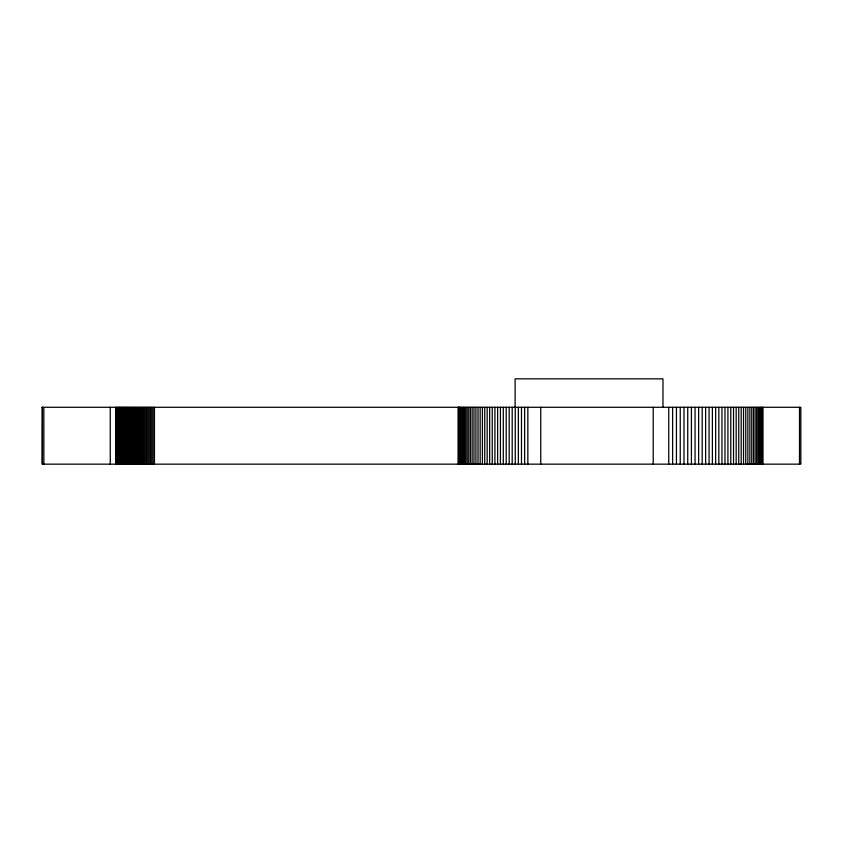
<?xml version="1.0" encoding="UTF-8"?>
<svg xmlns="http://www.w3.org/2000/svg" width="843" height="843" viewBox="0 0 843 843"><rect width="100%" height="100%" fill="white"/><g stroke="black" fill="none" stroke-linecap="round" stroke-linejoin="round"><path stroke-width="1.26" d="M42.15 407.285L800.85 407.285L800.85 464.156L42.15 464.156L42.255 407.285M799.491 407.285L799.491 464.156M763.01 407.285L763.01 464.156M762.283 407.285L762.283 464.156M761.419 407.285L761.419 464.156M760.418 407.285L760.418 464.156M759.29 407.285L759.29 464.156M758.036 407.285L758.036 464.156M756.645 407.285L756.645 464.156M755.138 407.285L755.138 464.156M753.494 407.285L753.494 464.156M751.735 407.285L751.735 464.156M749.859 407.285L749.859 464.156M747.857 407.285L747.857 464.156M745.739 407.285L745.739 464.156M743.515 407.285L743.515 464.156M741.176 407.285L741.176 464.156M738.731 407.285L738.731 464.156M736.171 407.285L736.171 464.156M733.526 407.285L733.526 464.156M730.776 407.285L730.776 464.156M727.92 407.285L727.92 464.156M724.991 407.285L724.991 464.156M721.956 407.285L721.956 464.156M718.847 407.285L718.847 464.156M715.654 407.285L715.654 464.156M712.388 407.285L712.388 464.156M709.058 407.285L709.058 464.156M705.644 407.285L705.644 464.156M702.177 407.285L702.177 464.156M698.636 407.285L698.636 464.156M695.053 407.285L695.053 464.156M691.418 407.285L691.418 464.156M687.73 407.285L687.73 464.156M684 407.285L684 464.156M680.238 407.285L680.238 464.156M676.434 407.285L676.434 464.156M672.609 407.285L672.609 464.156M668.762 407.285L668.762 464.156M662.977 407.285L662.977 378.844L515.105 378.844L515.105 407.285M653.209 407.285L653.209 464.156M540.763 407.285L540.763 464.156M527.844 407.285L527.844 464.156M524.652 407.285L524.652 464.156M521.49 407.285L521.49 464.156M518.35 407.285L518.35 464.156M515.252 407.285L515.252 464.156M512.196 407.285L512.196 464.156M509.172 407.285L509.172 464.156M506.2 407.285L506.2 464.156M503.292 407.285L503.292 464.156M500.426 407.285L500.426 464.156M497.633 407.285L497.633 464.156M494.904 407.285L494.904 464.156M492.249 407.285L492.249 464.156M489.657 407.285L489.657 464.156M487.159 407.285L487.159 464.156M484.736 407.285L484.736 464.156M482.396 407.285L482.396 464.156M480.152 407.285L480.152 464.156M478.002 407.285L478.002 464.156M475.937 407.285L475.937 464.156M473.987 407.285L473.987 464.156M472.133 407.285L472.133 464.156M470.383 407.285L470.383 464.156M468.75 407.285L468.75 464.156M467.222 407.285L467.222 464.156M465.8 407.285L465.8 464.156M464.504 407.285L464.504 464.156M463.323 407.285L463.323 464.156M462.259 407.285L462.259 464.156M461.321 407.285L461.321 464.156M460.499 407.285L460.499 464.156M459.804 407.285L459.804 464.156M459.235 407.285L459.235 464.156M458.792 407.285L458.792 464.156M458.476 407.285L458.476 464.156M458.223 407.285L458.223 464.156M154.448 407.285L154.448 464.156M153.068 407.285L153.068 464.156M151.698 407.285L151.698 464.156M150.349 407.285L150.349 464.156M149 407.285L149 464.156M147.683 407.285L147.683 464.156M146.366 407.285L146.366 464.156M145.07 407.285L145.07 464.156M143.784 407.285L143.784 464.156M142.509 407.285L142.509 464.156M141.255 407.285L141.255 464.156M140.022 407.285L140.022 464.156M138.8 407.285L138.8 464.156M137.588 407.285L137.588 464.156M136.397 407.285L136.397 464.156M135.228 407.285L135.228 464.156M134.069 407.285L134.069 464.156M132.931 407.285L132.931 464.156M131.814 407.285L131.814 464.156M130.707 407.285L130.707 464.156M129.622 407.285L129.622 464.156M128.558 407.285L128.558 464.156M127.514 407.285L127.514 464.156M126.482 407.285L126.482 464.156M125.47 407.285L125.47 464.156M124.479 407.285L124.479 464.156M123.51 407.285L123.51 464.156M122.562 407.285L122.562 464.156M121.634 407.285L121.634 464.156M120.728 407.285L120.728 464.156M119.832 407.285L119.832 464.156M118.968 407.285L118.968 464.156M118.125 407.285L118.125 464.156M117.293 407.285L117.293 464.156M116.492 407.285L116.492 464.156M115.712 407.285L115.712 464.156M110.264 407.285L110.264 464.156M43.857 407.285L43.857 464.156M42.424 407.285L42.424 464.156"/></g></svg>
